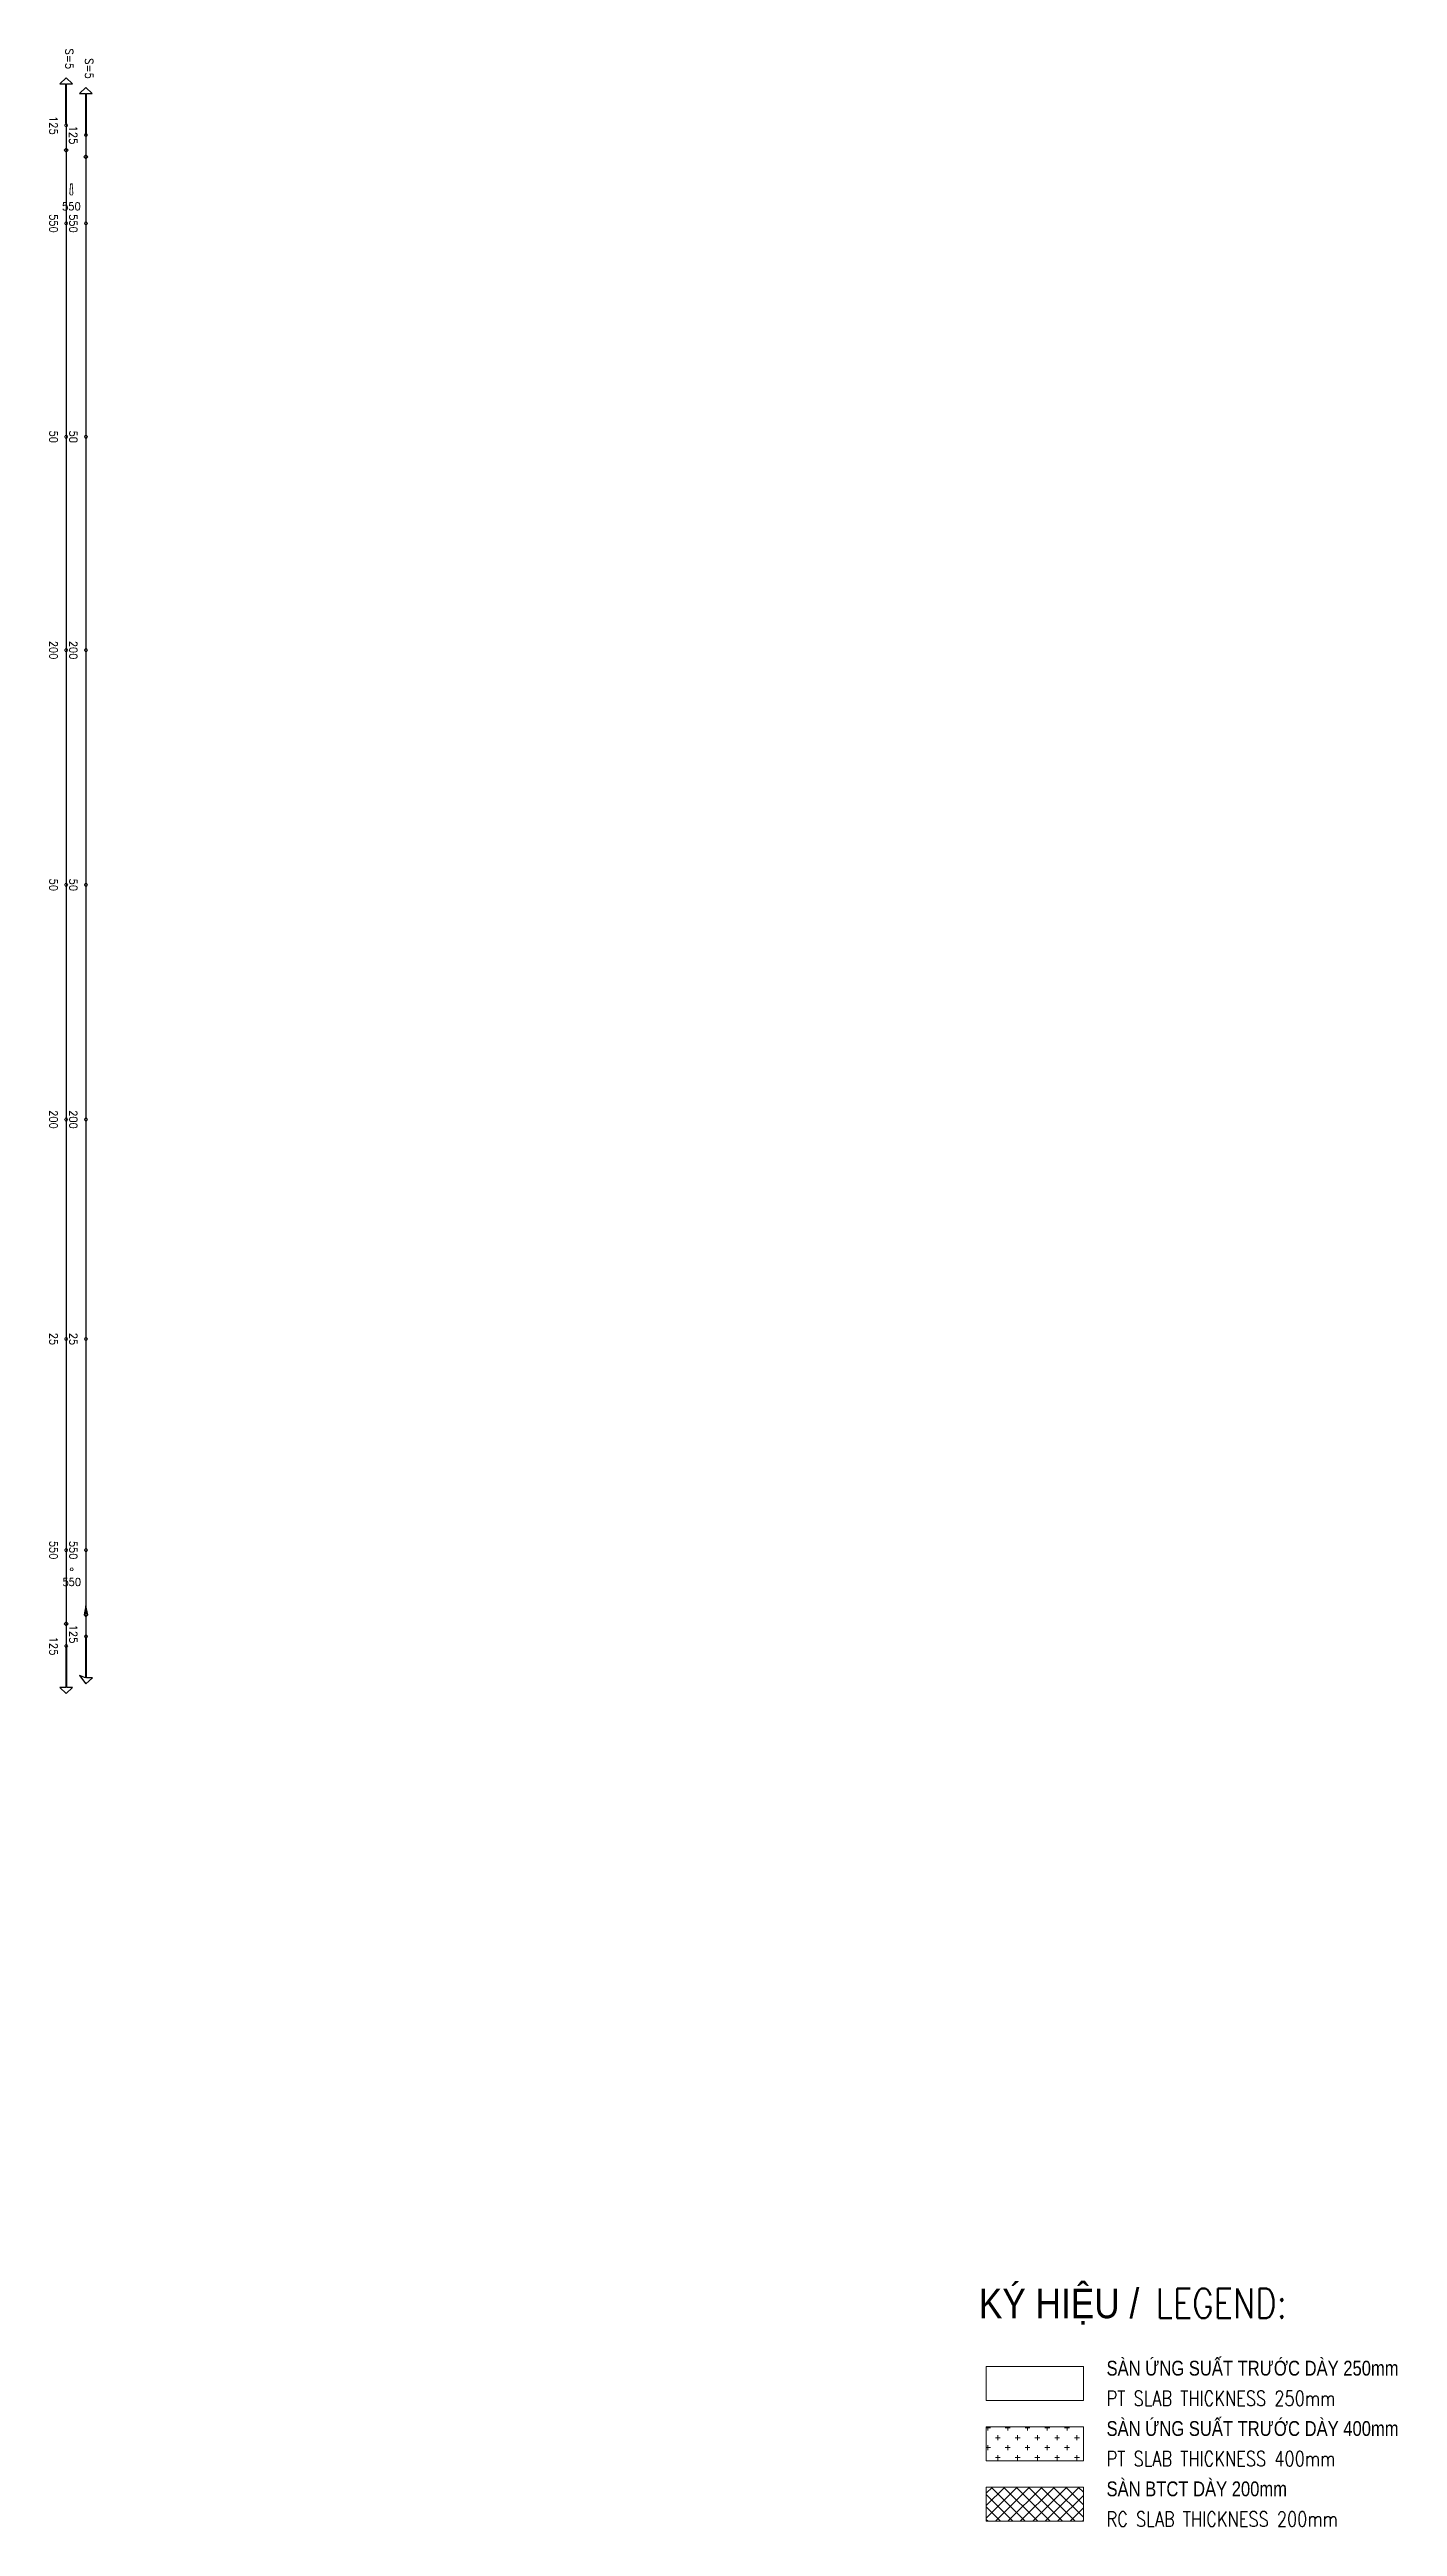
# Model space of a CAD drawing. Header units: millimetres. Extents: x -109376 to 505271, y -20580 to 113678.
# Drawn here: x 471182 to 505271, y 16507 to 79146 of the extents above; entities that cross this region are included whole.
import ezdxf
from ezdxf.enums import TextEntityAlignment as Align

# ---------------------------------------------------------------- set-up
doc = ezdxf.new("R2010")
doc.units = ezdxf.units.MM
doc.layers.add('Current_plane_Tendon', color=7, linetype='Continuous', true_color=0xab0000)
for name, color, linetype, lineweight in [('NDC_S_CONTINUOUS', 3, 'Continuous', 20), ('NDC_S_ENG TEXT', 2, 'Continuous', 20), ('NDC_S_HATCH MATERIAL', 8, 'Continuous', 13), ('NDC_S_VN TEXT', 7, 'Continuous', 20)]:
    doc.layers.add(name, color=color, linetype=linetype, lineweight=lineweight)
doc.styles.add('NDC_EN TXT', font='romans.shx', dxfattribs={"width": 0.8})
doc.styles.add('NDC_VIE TXT', font='arial.ttf', dxfattribs={"width": 0.8})
doc.styles.get("Standard").update_dxf_attribs({"font": 'arial.ttf'})

# ---------------------------------------------------------------- blocks, each defined once
blk = doc.blocks.new('capY')
at = {"layer": 'Current_plane_Tendon', "color": 14, "linetype": 'Continuous', "true_color": 0xab0000}
for points, elevation in [([(49062, 888), (49062, 1878), (49212, 1878), (49050, 2028), (48888, 1878), (49038, 1878), (49038, 888)], -112), ([(49562, 584), (49562, 1634), (49712, 1634), (49550, 1784), (49388, 1634), (49538, 1634), (49538, 584)], -112), ([(49100, 199), (49050, 249), (49000, 199), (49050, 149), (49100, 199)], 13), ([(49600, 31), (49550, 81), (49500, 31), (49550, -19), (49600, 31)], 13), ([(49602, -36836), (49551, -36615), (49502, -36836), (49552, -36886), (49602, -36836)], 13), ([(49102, -37064), (49052, -37014), (49002, -37064), (49052, -37114), (49102, -37064)], 13), ([(49540, -37383), (49540, -38433), (49390, -38374), (49552, -38583), (49714, -38433), (49564, -38433), (49564, -37383)], -112), ([(49040, -37628), (49040, -38678), (48890, -38678), (49052, -38828), (49214, -38678), (49064, -38678), (49064, -37628)], -112)]:
    blk.add_lwpolyline(points, close=True, dxfattribs=dict(at, elevation=elevation))
for points, elevation in [([(49090, 828, 20, 20, 0), (49070, 863, 20, 20, 0), (49030, 863, 20, 20, 0), (49010, 828, 20, 20, 0), (49030, 794, 20, 20, 0), (49070, 794, 20, 20, 0)], -112), ([(49590, 584, 20, 20, 0), (49570, 619, 20, 20, 0), (49530, 619, 20, 20, 0), (49510, 584, 20, 20, 0), (49530, 550, 20, 20, 0), (49570, 550, 20, 20, 0)], -112), ([(49222, -900, 20, 20, 0), (49202, -650, 20, 20, 0), (49162, -650, 20, 20, 0), (49142, -900, 20, 20, 0), (49162, -934, 20, 20, 0), (49202, -934, 20, 20, 0)], -50), ([(49091, -1650, 20, 20, 0), (49071, -1616, 20, 20, 0), (49031, -1616, 20, 20, 0), (49011, -1650, 20, 20, 0), (49031, -1685, 20, 20, 0), (49071, -1685, 20, 20, 0)], -50), ([(49591, -1650, 20, 20, 0), (49571, -1616, 20, 20, 0), (49531, -1616, 20, 20, 0), (49511, -1650, 20, 20, 0), (49531, -1685, 20, 20, 0), (49571, -1685, 20, 20, 0)], -50), ([(49091, -7046, 20, 20, 0), (49071, -7011, 20, 20, 0), (49031, -7011, 20, 20, 0), (49011, -7046, 20, 20, 0), (49031, -7081, 20, 20, 0), (49071, -7081, 20, 20, 0)], -200), ([(49591, -7046, 20, 20, 0), (49571, -7011, 20, 20, 0), (49531, -7011, 20, 20, 0), (49511, -7046, 20, 20, 0), (49531, -7081, 20, 20, 0), (49571, -7081, 20, 20, 0)], -200), ([(49091, -12442, 20, 20, 0), (49071, -12407, 20, 20, 0), (49031, -12407, 20, 20, 0), (49011, -12442, 20, 20, 0), (49031, -12476, 20, 20, 0), (49071, -12476, 20, 20, 0)], -50), ([(49591, -12442, 20, 20, 0), (49571, -12407, 20, 20, 0), (49531, -12407, 20, 20, 0), (49511, -12442, 20, 20, 0), (49531, -12476, 20, 20, 0), (49571, -12476, 20, 20, 0)], -50), ([(49091, -18377, 20, 20, 0), (49071, -18342, 20, 20, 0), (49031, -18342, 20, 20, 0), (49011, -18377, 20, 20, 0), (49031, -18412, 20, 20, 0), (49071, -18412, 20, 20, 0)], -200), ([(49591, -18377, 20, 20, 0), (49571, -18342, 20, 20, 0), (49531, -18342, 20, 20, 0), (49511, -18377, 20, 20, 0), (49531, -18412, 20, 20, 0), (49571, -18412, 20, 20, 0)], -200), ([(49091, -24312, 20, 20, 0), (49071, -24278, 20, 20, 0), (49031, -24278, 20, 20, 0), (49011, -24312, 20, 20, 0), (49031, -24347, 20, 20, 0), (49071, -24347, 20, 20, 0)], -50), ([(49591, -24312, 20, 20, 0), (49571, -24278, 20, 20, 0), (49531, -24278, 20, 20, 0), (49511, -24312, 20, 20, 0), (49531, -24347, 20, 20, 0), (49571, -24347, 20, 20, 0)], -50), ([(49091, -29862, 20, 20, 0), (49071, -29828, 20, 20, 0), (49031, -29828, 20, 20, 0), (49011, -29862, 20, 20, 0), (49031, -29897, 20, 20, 0), (49071, -29897, 20, 20, 0)], -225), ([(49591, -29862, 20, 20, 0), (49571, -29828, 20, 20, 0), (49531, -29828, 20, 20, 0), (49511, -29862, 20, 20, 0), (49531, -29897, 20, 20, 0), (49571, -29897, 20, 20, 0)], -225), ([(49091, -35201, 20, 20, 0), (49071, -35167, 20, 20, 0), (49031, -35167, 20, 20, 0), (49011, -35201, 20, 20, 0), (49031, -35236, 20, 20, 0), (49071, -35236, 20, 20, 0)], -37), ([(49231, -35689, 20, 20, 0), (49211, -35654, 20, 20, 0), (49171, -35654, 20, 20, 0), (49151, -35689, 20, 20, 0), (49171, -35724, 20, 20, 0), (49211, -35724, 20, 20, 0)], -37), ([(49591, -35201, 20, 20, 0), (49571, -35167, 20, 20, 0), (49531, -35167, 20, 20, 0), (49511, -35201, 20, 20, 0), (49531, -35236, 20, 20, 0), (49571, -35236, 20, 20, 0)], -37), ([(49092, -37628, 20, 20, 0), (49072, -37593, 20, 20, 0), (49032, -37593, 20, 20, 0), (49012, -37628, 20, 20, 0), (49032, -37662, 20, 20, 0), (49072, -37662, 20, 20, 0)], -112), ([(49592, -37383, 20, 20, 0), (49572, -37349, 20, 20, 0), (49532, -37349, 20, 20, 0), (49512, -37383, 20, 20, 0), (49532, -37418, 20, 20, 0), (49572, -37418, 20, 20, 0)], -112)]:
    blk.add_lwpolyline(points, format="xyseb", close=True, dxfattribs=dict(at, elevation=elevation))
for points in [[(49050, 1023, 102), (49050, 794, 115), (49050, 565, 126), (49050, 337, 137), (49050, 168, 32), (49050, -61, 40), (49050, -290, 47), (49050, -519, 52), (49051, -964, -56), (49051, -1192, -52), (49051, -1421, -51), (49051, -1650, -50)], [(49550, 779, -13), (49550, 578, 0), (49550, 377, 12), (49550, 175, 23), (49550, -26, 32), (49550, -227, 40), (49550, -428, 47), (49550, -630, 52), (49551, -1046, -56), (49551, -1248, -52), (49551, -1449, -51), (49551, -1650, -50)], [(49051, -1650, -50), (49051, -2325, -55), (49051, -2999, -69), (49051, -3674, -92), (49051, -4348, -125), (49051, -5023, -158), (49051, -5697, -181), (49051, -6371, -195), (49051, -7046, -200), (49051, -7720, -195), (49051, -8395, -181), (49051, -9069, -158), (49051, -9744, -125), (49051, -10418, -92), (49051, -11093, -69), (49051, -11767, -55), (49051, -12442, -50)], [(49551, -1650, -50), (49551, -2325, -55), (49551, -2999, -69), (49551, -3674, -92), (49551, -4348, -125), (49551, -5023, -158), (49551, -5697, -181), (49551, -6371, -195), (49551, -7046, -200), (49551, -7720, -195), (49551, -8395, -181), (49551, -9069, -158), (49551, -9744, -125), (49551, -10418, -92), (49551, -11093, -69), (49551, -11767, -55), (49551, -12442, -50)], [(49051, -12442, -50), (49051, -13184, -55), (49051, -13926, -69), (49051, -14667, -92), (49051, -15409, -125), (49051, -16151, -158), (49051, -16893, -181), (49051, -17635, -195), (49051, -18377, -200), (49051, -19119, -195), (49051, -19861, -181), (49051, -20603, -158), (49051, -21345, -125), (49051, -22087, -92), (49051, -22829, -69), (49051, -23571, -55), (49051, -24312, -50)], [(49551, -12442, -50), (49551, -13184, -55), (49551, -13926, -69), (49551, -14667, -92), (49551, -15409, -125), (49551, -16151, -158), (49551, -16893, -181), (49551, -17635, -195), (49551, -18377, -200), (49551, -19119, -195), (49551, -19861, -181), (49551, -20603, -158), (49551, -21345, -125), (49551, -22087, -92), (49551, -22829, -69), (49551, -23571, -55), (49551, -24312, -50)], [(49051, -24312, -50), (49051, -25006, -55), (49051, -25700, -72), (49051, -26394, -99), (49051, -27087, -138), (49051, -27781, -176), (49051, -28475, -203), (49051, -29169, -220), (49051, -29862, -225), (49051, -30556, -220), (49051, -31250, -203), (49051, -31944, -176), (49051, -32637, -138), (49051, -33331, -99), (49051, -34025, -72), (49051, -34719, -55), (49051, -35412, -50)], [(49551, -24312, -50), (49551, -25006, -55), (49551, -25700, -72), (49551, -26394, -99), (49551, -27087, -138), (49551, -27781, -176), (49551, -28475, -203), (49551, -29169, -220), (49551, -29862, -225), (49551, -30556, -220), (49551, -31250, -203), (49551, -31944, -176), (49551, -32637, -138), (49551, -33331, -99), (49551, -34025, -72), (49551, -34719, -55), (49551, -35412, -50)], [(49051, -35201, -37), (49051, -35427, -37), (49051, -35652, -40), (49051, -35878, -43), (49051, -36103, -49), (49051, -36329, -55), (49051, -36554, -64), (49052, -36951, 38), (49052, -37177, 27), (49052, -37402, 14), (49052, -37628, 0)], [(49551, -35201, -37), (49551, -35396, -37), (49551, -35591, -40), (49551, -35787, -43), (49551, -35982, -49), (49551, -36177, -55), (49551, -36372, -64), (49551, -36567, -73), (49552, -36934, 27), (49552, -37188, 14), (49552, -37383, 0)]]:
    blk.add_polyline3d(points, dxfattribs=at)
at = {"layer": 'Current_plane_Tendon', "color": 14, "linetype": 'Continuous', "true_color": 0xab0000, "char_height": 200, "attachment_point": 5, "rotation": 270}
for s, insert in [('\\FSTANDARD.shx;\xa0S=5', (49131, 2560, 239)), ('\\FSTANDARD.shx;\xa0S=5', (49631, 2316, 125)), ('\\FSTANDARD.shx;125', (48730, 828, 114)), ('\\FSTANDARD.shx;125', (49230, 584)), ('\\FSTANDARD.shx;550', (48731, -1650, -50)), ('\\FSTANDARD.shx;550', (49231, -1650, -50)), ('\\FSTANDARD.shx;50', (48731, -7046, -200)), ('\\FSTANDARD.shx;50', (49231, -7046, -200)), ('\\FSTANDARD.shx;200', (48731, -12442, -50)), ('\\FSTANDARD.shx;200', (49231, -12442, -50)), ('\\FSTANDARD.shx;50', (48731, -18377, -200)), ('\\FSTANDARD.shx;50', (49231, -18377, -200)), ('\\FSTANDARD.shx;200', (48731, -24312, -50)), ('\\FSTANDARD.shx;200', (49231, -24312, -50)), ('\\FSTANDARD.shx;25', (48731, -29862, -225)), ('\\FSTANDARD.shx;25', (49231, -29862, -225)), ('\\FSTANDARD.shx;550', (48731, -35201, -37)), ('\\FSTANDARD.shx;550', (49231, -35201, -37)), ('\\FSTANDARD.shx;125', (48732, -37628)), ('\\FSTANDARD.shx;125', (49232, -37324))]:
    blk.add_mtext(s, dxfattribs=dict(at, insert=insert))
at = {"layer": 'Current_plane_Tendon', "color": 14, "linetype": 'Continuous', "true_color": 0xab0000, "char_height": 200, "attachment_point": 5}
for insert in [(49182, -1220, -50), (49191, -36009, -37)]:
    blk.add_mtext('\\FSTANDARD.shx;550', dxfattribs=dict(at, insert=insert))

msp = doc.modelspace()

# ---------------------------------------------------------------- hatches: boundary and pattern name
at = {"layer": 'NDC_S_HATCH MATERIAL', "ltscale": 500}
h = msp.add_hatch(dxfattribs=at)
h.set_pattern_fill('CROSS', color=256, scale=1000, pattern_type=2)
h.set_pattern_definition([(0, (387351.86, 0), (250, 250), [125, -375]), (90, (387414.36, -62.5), (-250, 250), [125, -375])])
h.paths.add_polyline_path([(494869.2, 19030.1), (494869.2, 18166), (497327.5, 18166), (497327.5, 19030.1)])
h = msp.add_hatch(dxfattribs=at)
h.set_pattern_fill('ANSI37', color=256, scale=70)
h.set_pattern_definition([(45, (389873.8, -1212.4), (-157.1545, 157.1545), []), (135, (389873.8, -1212.4), (-157.1545, -157.1545), [])])
h.paths.add_polyline_path([(494869.2, 17504.1), (494869.2, 16640), (497327.5, 16640), (497327.5, 17504.1)])

# ---------------------------------------------------------------- linework, layer by layer
at = {"layer": 'NDC_S_CONTINUOUS'}
for points in [[(494869.2, 20556.1), (497327.5, 20556.1), (497327.5, 19692), (494869.2, 19692)], [(494869.2, 19030.1), (497327.5, 19030.1), (497327.5, 18166), (494869.2, 18166)], [(494869.2, 17504.1), (497327.5, 17504.1), (497327.5, 16640), (494869.2, 16640)]]:
    msp.add_lwpolyline(points, close=True, dxfattribs=at)

# ---------------------------------------------------------------- block references
at = {"layer": 'Current_plane_Tendon'}
msp.add_blockref('capY', (422551.9, 76400), dxfattribs=at)

# ---------------------------------------------------------------- texts
at = {"layer": 'NDC_S_ENG TEXT', "attachment_point": 1, "line_spacing_factor": 0.7, "style": 'NDC_EN TXT'}
for s, insert, char_height in [('LEGEND:', (499156.1, 22523.6), 750), ('PT SLAB THICKNESS 250mm', (497913.4, 19934.3), 375), ('PT SLAB THICKNESS 400mm', (497913.4, 18408.3), 375), ('RC SLAB THICKNESS 200mm', (497913.4, 16882.3), 375)]:
    msp.add_mtext_dynamic_manual_height_columns(s, width=11151.525, gutter_width=10, heights=[0], dxfattribs=dict(at, insert=insert, char_height=char_height))
at = {"layer": 'NDC_S_VN TEXT', "style": 'NDC_VIE TXT', "width": 0.85}
msp.add_text('KÝ HIỆU /', height=750, dxfattribs=at).set_placement((494684, 22523.6), align=Align.TOP_LEFT)
at = {"layer": 'NDC_S_VN TEXT', "char_height": 375, "attachment_point": 1, "style": 'NDC_VIE TXT'}
for s, insert in [('SÀN ỨNG SUẤT TRƯỚC DÀY 250mm', (497913.4, 20697.7)), ('SÀN ỨNG SUẤT TRƯỚC DÀY 400mm', (497913.4, 19171.7)), ('SÀN BTCT DÀY 200mm', (497913.4, 17645.7))]:
    msp.add_mtext_dynamic_manual_height_columns(s, width=8485.707, gutter_width=10, heights=[0], dxfattribs=dict(at, insert=insert))

doc.saveas('drawing.dxf')
